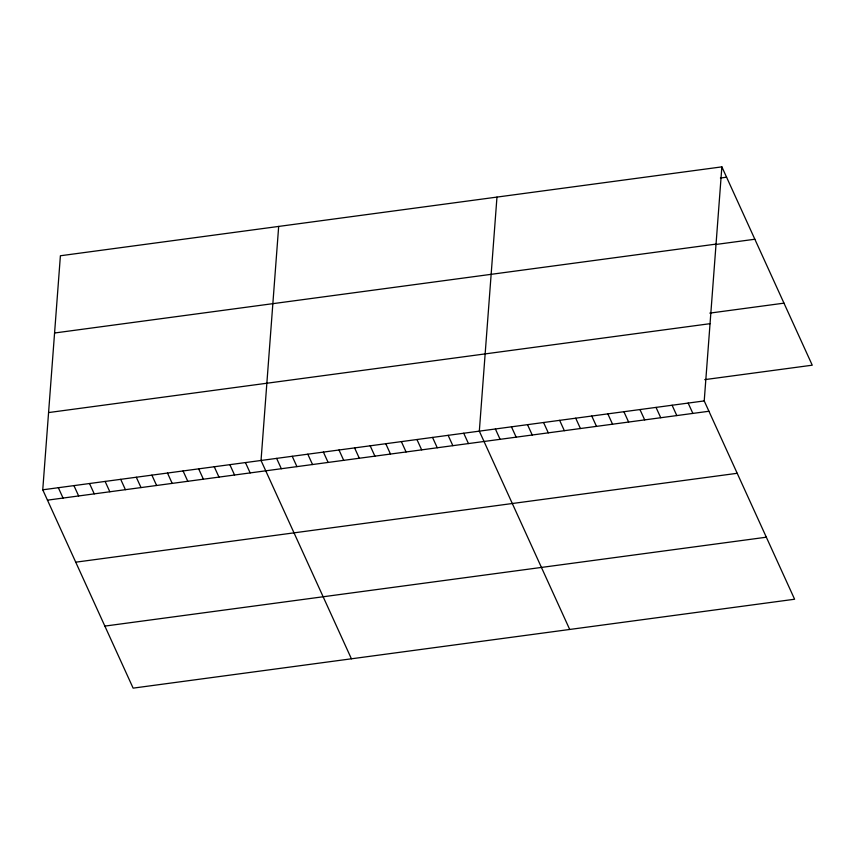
<?xml version="1.0" encoding="UTF-8"?>
<svg xmlns="http://www.w3.org/2000/svg" width="855" height="855" viewBox="0 0 855 855"><rect width="100%" height="100%" fill="white"/><g stroke="black" fill="none" stroke-linecap="round" stroke-linejoin="round"><path stroke-width="1.28" d="M721.866 166.864L704.221 400.92L794.605 599.237L133.134 688.136L42.75 489.808L60.395 255.763L721.866 166.864L812.25 365.192L704.744 379.631M278.677 226.425L261.032 460.482L351.416 658.799M496.969 197.088L479.324 431.144L569.708 629.462M720.402 178.032L726.579 177.199M54.57 333.001L716.041 244.103M715.304 244.551L754.847 239.24M709.832 313.112L783.982 303.151M48.575 412.57L710.045 323.682M42.75 489.808L704.221 400.92M47.463 500.154L708.934 411.255M75.732 562.184L737.202 473.296M104.855 626.095L766.337 537.207M688.157 403.079L692.871 413.414M672.094 405.238L676.807 415.573M656.031 407.397L660.744 417.732M639.967 409.556L644.681 419.891M623.904 411.715L628.617 422.049M607.841 413.873L612.554 424.208M591.778 416.032L596.48 426.367M575.714 418.191L580.417 428.526M559.64 420.35L564.353 430.685M543.577 422.509L548.29 432.844M527.514 424.668L532.227 435.003M511.45 426.827L516.163 437.162M495.387 428.986L500.1 439.32M463.731 433.239L468.444 443.574M448.138 435.334L452.851 445.669M432.545 437.429L437.258 447.764M416.951 439.523L421.665 449.858M401.369 441.618L406.072 451.953M385.776 443.713L390.479 454.048M370.183 445.808L374.896 456.143M354.59 447.902L359.303 458.237M338.997 449.997L343.71 460.343M323.404 452.092L328.117 462.437M307.811 454.187L312.524 464.532M292.218 456.281L296.931 466.627M276.625 458.387L281.338 468.722M245.449 462.576L250.152 472.911M229.856 464.671L234.559 475.006M214.263 466.766L218.976 477.101M198.67 468.861L203.383 479.195M183.077 470.955L187.79 481.29M167.484 473.05L172.197 483.385M151.891 475.145L156.604 485.48M136.298 477.24L141.011 487.574M120.705 479.334L125.418 489.669M105.122 481.429L109.825 491.764M89.529 483.524L94.232 493.859M73.936 485.619L78.649 495.953M58.343 487.713L63.056 498.059"/></g></svg>
